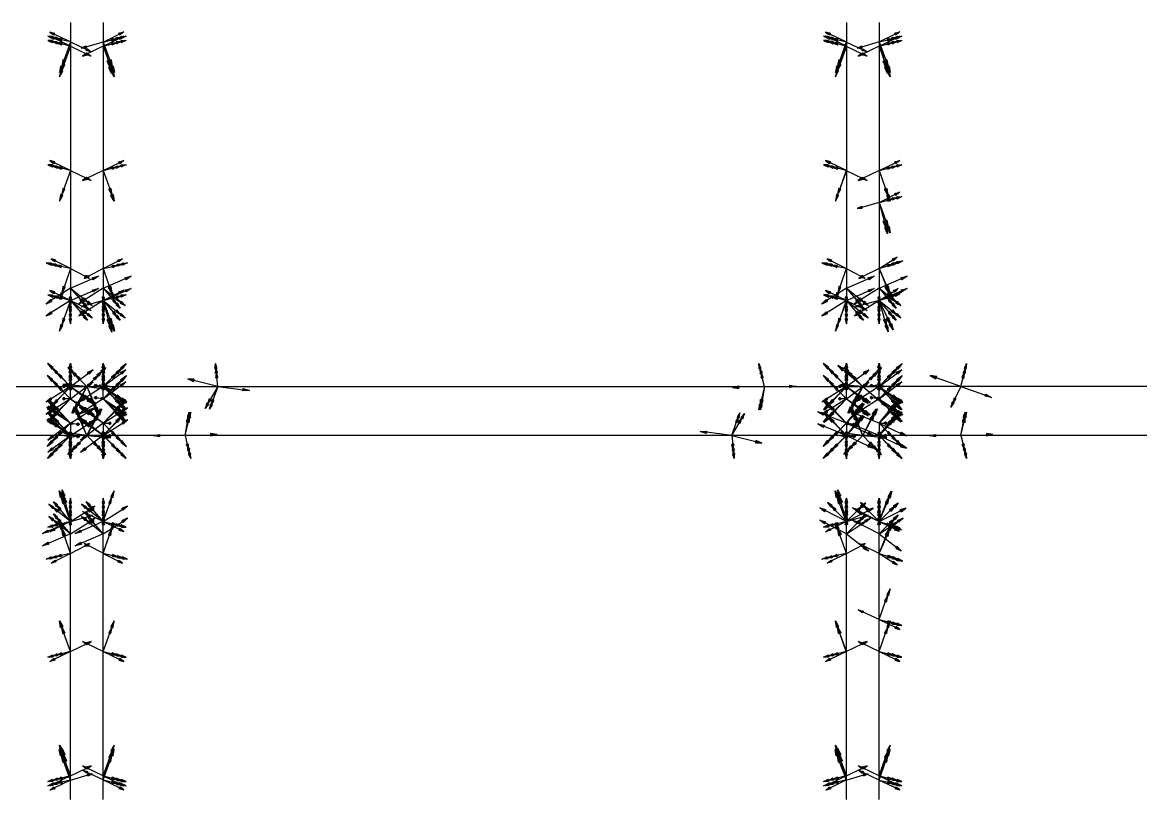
# Model space of a CAD drawing. Header units: millimetres. Extents: x -8665 to 13, y -124 to 125.
# Drawn here: x -2839.7 to -2498.1, y -118.8 to 118.8 of the extents above; entities that cross this region are included whole.
import ezdxf

# ---------------------------------------------------------------- set-up
doc = ezdxf.new("R2010")
doc.units = ezdxf.units.MM
for name, color, linetype in [('AutoDetect_17_103', 1, 'Continuous'), ('AutoDetect_17_21', 1, 'Continuous'), ('AutoDetect_17_27', 1, 'Continuous'), ('AutoDetect_181_22', 1, 'Continuous'), ('AutoDetect_182_23', 1, 'Continuous'), ('AutoDetect_183_79', 1, 'Continuous'), ('AutoDetect_184_80', 1, 'Continuous'), ('AutoDetect_185_113', 1, 'Continuous'), ('AutoDetect_186_114', 1, 'Continuous'), ('AutoDetect_18_35', 1, 'Continuous'), ('AutoDetect_18_41', 1, 'Continuous'), ('AutoDetect_18_48', 1, 'Continuous'), ('AutoDetect_191_47', 1, 'Continuous'), ('AutoDetect_192_49', 1, 'Continuous'), ('AutoDetect_193_64', 1, 'Continuous'), ('AutoDetect_194_65', 1, 'Continuous'), ('AutoDetect_195_98', 1, 'Continuous'), ('AutoDetect_196_97', 1, 'Continuous'), ('AutoDetect_201_16', 1, 'Continuous'), ('AutoDetect_202_17', 1, 'Continuous'), ('AutoDetect_203_75', 1, 'Continuous'), ('AutoDetect_204_76', 1, 'Continuous'), ('AutoDetect_205_108', 1, 'Continuous'), ('AutoDetect_206_109', 1, 'Continuous'), ('AutoDetect_211_42', 1, 'Continuous'), ('AutoDetect_212_43', 1, 'Continuous'), ('AutoDetect_213_60', 1, 'Continuous'), ('AutoDetect_214_61', 1, 'Continuous'), ('AutoDetect_215_94', 1, 'Continuous'), ('AutoDetect_216_93', 1, 'Continuous'), ('AutoDetect_253_110', 1, 'Continuous'), ('AutoDetect_254_111', 1, 'Continuous'), ('AutoDetect_256_91', 1, 'Continuous'), ('AutoDetect_257_92', 1, 'Continuous'), ('AutoDetect_259_115', 1, 'Continuous'), ('AutoDetect_260_116', 1, 'Continuous'), ('AutoDetect_262_95', 1, 'Continuous'), ('AutoDetect_263_96', 1, 'Continuous'), ('AutoDetect_289_20', 1, 'Continuous'), ('AutoDetect_289_26', 1, 'Continuous'), ('AutoDetect_289_70', 1, 'Continuous'), ('AutoDetect_290_34', 1, 'Continuous'), ('AutoDetect_290_40', 1, 'Continuous'), ('AutoDetect_290_46', 1, 'Continuous'), ('AutoDetect_307_18', 1, 'Continuous'), ('AutoDetect_308_19', 1, 'Continuous'), ('AutoDetect_311_38', 1, 'Continuous'), ('AutoDetect_312_39', 1, 'Continuous'), ('AutoDetect_315_24', 1, 'Continuous'), ('AutoDetect_316_25', 1, 'Continuous'), ('AutoDetect_319_44', 1, 'Continuous'), ('AutoDetect_320_45', 1, 'Continuous'), ('AutoDetect_351_77', 1, 'Continuous'), ('AutoDetect_352_78', 1, 'Continuous'), ('AutoDetect_354_58', 1, 'Continuous'), ('AutoDetect_355_59', 1, 'Continuous'), ('AutoDetect_357_81', 1, 'Continuous'), ('AutoDetect_358_82', 1, 'Continuous'), ('AutoDetect_360_62', 1, 'Continuous'), ('AutoDetect_361_63', 1, 'Continuous'), ('KNOTENBLECH_ID_GUID_6B7FED3A_8994_4ed4_AF79_758A89B35B66', 1, 'Continuous')]:
    doc.layers.add(name, color=color, linetype=linetype)

# ---------------------------------------------------------------- blocks, each defined once
blk = doc.blocks.new('Kontrollpunkt')
at = {"color": 0}
for q in [(0, 6), (8, 0), (0, 0, 4)]:
    blk.add_line((0, 0), q, dxfattribs=at)
for points in [[(0.25, 8, -0.25), (-0.25, 8, -0.25), (-0.25, 8, 0.25), (0, 10, 0), (-0.25, 8, -0.25), (0.25, 8, 0.25), (0, 10, 0), (0.25, 8, -0.25), (0.25, 8, 0.25), (-0.25, 8, 0.25)], [(0.25, 6, -0.25), (-0.25, 6, -0.25), (-0.25, 6, 0.25), (0, 8, 0), (-0.25, 6, -0.25), (0.25, 6, 0.25), (0, 8, 0), (0.25, 6, -0.25), (0.25, 6, 0.25), (-0.25, 6, 0.25)], [(0.25, 0.25, 4), (-0.25, 0.25, 4), (-0.25, -0.25, 4), (0, 0, 6), (-0.25, 0.25, 4), (0.25, -0.25, 4), (0, 0, 6), (0.25, 0.25, 4), (0.25, -0.25, 4), (-0.25, -0.25, 4)], [(0.25, 0.25, 6), (-0.25, 0.25, 6), (-0.25, -0.25, 6), (0, 0, 8), (-0.25, 0.25, 6), (0.25, -0.25, 6), (0, 0, 8), (0.25, 0.25, 6), (0.25, -0.25, 6), (-0.25, -0.25, 6)], [(0.25, 0.25, 8), (-0.25, 0.25, 8), (-0.25, -0.25, 8), (0, 0, 10), (-0.25, 0.25, 8), (0.25, -0.25, 8), (0, 0, 10), (0.25, 0.25, 8), (0.25, -0.25, 8), (-0.25, -0.25, 8)], [(8, 0.25, -0.25), (8, 0.25, 0.25), (8, -0.25, 0.25), (10, 0, 0), (8, 0.25, 0.25), (8, -0.25, -0.25), (10, 0, 0), (8, 0.25, -0.25), (8, -0.25, -0.25), (8, -0.25, 0.25)]]:
    blk.add_polyline3d(points, dxfattribs=at)

msp = doc.modelspace()

# ---------------------------------------------------------------- linework, layer by layer
at = {"layer": 'AutoDetect_17_103', "color": 1}
msp.add_line((-2395, 7.5, -220), (-2583, 7.5, -220), dxfattribs=at)
at = {"layer": 'AutoDetect_17_21', "color": 1}
msp.add_line((-2820, 7.5, -220), (-2583, 7.5, -220), dxfattribs=at)
at = {"layer": 'AutoDetect_17_27', "color": 1}
msp.add_line((-3070, 7.5, -220), (-2820, 7.5, -220), dxfattribs=at)
at = {"layer": 'AutoDetect_181_22', "color": 1}
msp.add_line((-2815, 3.75, -262.5), (-2815, 3.75, -407.5), dxfattribs=at)
at = {"layer": 'AutoDetect_182_23', "color": 1}
msp.add_line((-2825, 3.75, -262.5), (-2825, 3.75, -407.5), dxfattribs=at)
at = {"layer": 'AutoDetect_183_79', "color": 1}
msp.add_line((-2815, 118.75, -232.5), (-2815, 33.75, -232.5), dxfattribs=at)
at = {"layer": 'AutoDetect_184_80', "color": 1}
msp.add_line((-2825, 118.75, -232.5), (-2825, 33.75, -232.5), dxfattribs=at)
at = {"layer": 'AutoDetect_185_113', "color": 1}
msp.add_line((-2815, 118.75, -437.5), (-2815, 33.75, -437.5), dxfattribs=at)
at = {"layer": 'AutoDetect_186_114', "color": 1}
msp.add_line((-2825, 118.75, -437.5), (-2825, 33.75, -437.5), dxfattribs=at)
at = {"layer": 'AutoDetect_18_35', "color": 1}
msp.add_line((-2410, -7.5, -220), (-2583, -7.5, -220), dxfattribs=at)
at = {"layer": 'AutoDetect_18_41', "color": 1}
msp.add_line((-2583, -7.5, -220), (-2820, -7.5, -220), dxfattribs=at)
at = {"layer": 'AutoDetect_18_48', "color": 1}
msp.add_line((-2820, -7.5, -220), (-3070, -7.5, -220), dxfattribs=at)
at = {"layer": 'AutoDetect_191_47', "color": 1}
msp.add_line((-2815, -3.75, -262.5), (-2815, -3.75, -407.5), dxfattribs=at)
at = {"layer": 'AutoDetect_192_49', "color": 1}
msp.add_line((-2825, -3.75, -262.5), (-2825, -3.75, -407.5), dxfattribs=at)
at = {"layer": 'AutoDetect_193_64', "color": 1}
msp.add_line((-2815, -118.75, -232.5), (-2815, -33.75, -232.5), dxfattribs=at)
at = {"layer": 'AutoDetect_194_65', "color": 1}
msp.add_line((-2825, -118.75, -232.5), (-2825, -33.75, -232.5), dxfattribs=at)
at = {"layer": 'AutoDetect_195_98', "color": 1}
msp.add_line((-2825, -118.75, -437.5), (-2825, -33.75, -437.5), dxfattribs=at)
at = {"layer": 'AutoDetect_196_97', "color": 1}
msp.add_line((-2815, -118.75, -437.5), (-2815, -33.75, -437.5), dxfattribs=at)
at = {"layer": 'AutoDetect_201_16', "color": 1}
msp.add_line((-2578, 3.75, -262.5), (-2578, 3.75, -407.5), dxfattribs=at)
at = {"layer": 'AutoDetect_202_17', "color": 1}
msp.add_line((-2588, 3.75, -262.5), (-2588, 3.75, -407.5), dxfattribs=at)
at = {"layer": 'AutoDetect_203_75', "color": 1}
msp.add_line((-2578, 118.75, -232.5), (-2578, 33.75, -232.5), dxfattribs=at)
at = {"layer": 'AutoDetect_204_76', "color": 1}
msp.add_line((-2588, 118.75, -232.5), (-2588, 33.75, -232.5), dxfattribs=at)
at = {"layer": 'AutoDetect_205_108', "color": 1}
msp.add_line((-2578, 118.75, -437.5), (-2578, 33.75, -437.5), dxfattribs=at)
at = {"layer": 'AutoDetect_206_109', "color": 1}
msp.add_line((-2588, 118.75, -437.5), (-2588, 33.75, -437.5), dxfattribs=at)
at = {"layer": 'AutoDetect_211_42', "color": 1}
msp.add_line((-2578, -3.75, -262.5), (-2578, -3.75, -407.5), dxfattribs=at)
at = {"layer": 'AutoDetect_212_43', "color": 1}
msp.add_line((-2588, -3.75, -262.5), (-2588, -3.75, -407.5), dxfattribs=at)
at = {"layer": 'AutoDetect_213_60', "color": 1}
msp.add_line((-2578, -118.75, -232.5), (-2578, -33.75, -232.5), dxfattribs=at)
at = {"layer": 'AutoDetect_214_61', "color": 1}
msp.add_line((-2588, -118.75, -232.5), (-2588, -33.75, -232.5), dxfattribs=at)
at = {"layer": 'AutoDetect_215_94', "color": 1}
msp.add_line((-2588, -118.75, -437.5), (-2588, -33.75, -437.5), dxfattribs=at)
at = {"layer": 'AutoDetect_216_93', "color": 1}
msp.add_line((-2578, -118.75, -437.5), (-2578, -33.75, -437.5), dxfattribs=at)
at = {"layer": 'AutoDetect_253_110', "color": 1}
msp.add_line((-2578, 117.5, -220), (-2578, 37.5, -220), dxfattribs=at)
at = {"layer": 'AutoDetect_254_111', "color": 1}
msp.add_line((-2588, 117.5, -220), (-2588, 37.5, -220), dxfattribs=at)
at = {"layer": 'AutoDetect_256_91', "color": 1}
msp.add_line((-2578, -117.5, -220), (-2578, -37.5, -220), dxfattribs=at)
at = {"layer": 'AutoDetect_257_92', "color": 1}
msp.add_line((-2588, -117.5, -220), (-2588, -37.5, -220), dxfattribs=at)
at = {"layer": 'AutoDetect_259_115', "color": 1}
msp.add_line((-2815, 117.5, -220), (-2815, 37.5, -220), dxfattribs=at)
at = {"layer": 'AutoDetect_260_116', "color": 1}
msp.add_line((-2825, 117.5, -220), (-2825, 37.5, -220), dxfattribs=at)
at = {"layer": 'AutoDetect_262_95', "color": 1}
msp.add_line((-2815, -117.5, -220), (-2815, -37.5, -220), dxfattribs=at)
at = {"layer": 'AutoDetect_263_96', "color": 1}
msp.add_line((-2825, -117.5, -220), (-2825, -37.5, -220), dxfattribs=at)
at = {"layer": 'AutoDetect_289_20', "color": 1}
msp.add_line((-2820, 7.5, -35), (-2583, 7.5, -35), dxfattribs=at)
at = {"layer": 'AutoDetect_289_26', "color": 1}
msp.add_line((-3070, 7.5, -35), (-2820, 7.5, -35), dxfattribs=at)
at = {"layer": 'AutoDetect_289_70', "color": 1}
msp.add_line((-2395, 7.5, -35), (-2583, 7.5, -35), dxfattribs=at)
at = {"layer": 'AutoDetect_290_34', "color": 1}
msp.add_line((-2410, -7.5, -35), (-2583, -7.5, -35), dxfattribs=at)
at = {"layer": 'AutoDetect_290_40', "color": 1}
msp.add_line((-2583, -7.5, -35), (-2820, -7.5, -35), dxfattribs=at)
at = {"layer": 'AutoDetect_290_46', "color": 1}
msp.add_line((-2820, -7.5, -35), (-3070, -7.5, -35), dxfattribs=at)
at = {"layer": 'AutoDetect_307_18', "color": 1}
msp.add_line((-2578, 7.5, -65), (-2578, 7.5, -190), dxfattribs=at)
at = {"layer": 'AutoDetect_308_19', "color": 1}
msp.add_line((-2588, 7.5, -65), (-2588, 7.5, -190), dxfattribs=at)
at = {"layer": 'AutoDetect_311_38', "color": 1}
msp.add_line((-2578, -7.49, -65), (-2578, -7.5, -190), dxfattribs=at)
at = {"layer": 'AutoDetect_312_39', "color": 1}
msp.add_line((-2588, -7.49, -65), (-2588, -7.5, -190), dxfattribs=at)
at = {"layer": 'AutoDetect_315_24', "color": 1}
msp.add_line((-2815, 7.5, -65), (-2815, 7.5, -190), dxfattribs=at)
at = {"layer": 'AutoDetect_316_25', "color": 1}
msp.add_line((-2825, 7.5, -65), (-2825, 7.5, -190), dxfattribs=at)
at = {"layer": 'AutoDetect_319_44', "color": 1}
msp.add_line((-2815, -7.49, -65), (-2815, -7.5, -190), dxfattribs=at)
at = {"layer": 'AutoDetect_320_45', "color": 1}
msp.add_line((-2825, -7.49, -65), (-2825, -7.5, -190), dxfattribs=at)
at = {"layer": 'AutoDetect_351_77', "color": 1}
msp.add_line((-2578, 117.5, -35), (-2578, 37.5, -35), dxfattribs=at)
at = {"layer": 'AutoDetect_352_78', "color": 1}
msp.add_line((-2588, 117.5, -35), (-2588, 37.5, -35), dxfattribs=at)
at = {"layer": 'AutoDetect_354_58', "color": 1}
msp.add_line((-2578, -117.49, -35), (-2578, -37.49, -35), dxfattribs=at)
at = {"layer": 'AutoDetect_355_59', "color": 1}
msp.add_line((-2588, -117.49, -35), (-2588, -37.49, -35), dxfattribs=at)
at = {"layer": 'AutoDetect_357_81', "color": 1}
msp.add_line((-2815, 117.5, -35), (-2815, 37.5, -35), dxfattribs=at)
at = {"layer": 'AutoDetect_358_82', "color": 1}
msp.add_line((-2825, 117.5, -35), (-2825, 37.5, -35), dxfattribs=at)
at = {"layer": 'AutoDetect_360_62', "color": 1}
msp.add_line((-2815, -117.49, -35), (-2815, -37.49, -35), dxfattribs=at)
at = {"layer": 'AutoDetect_361_63', "color": 1}
msp.add_line((-2825, -117.49, -35), (-2825, -37.49, -35), dxfattribs=at)

# ---------------------------------------------------------------- block references
at = {"layer": 'AutoDetect_17_103', "color": 2, "extrusion": (0.575779, 0.578134, 0.578134), "rotation": 8.570557505796733}
msp.add_blockref('Kontrollpunkt', (1835.47, 871.2, -1610.09), dxfattribs=at)
at = {"layer": 'AutoDetect_17_103', "color": 2, "extrusion": (0.173648, 0.696364, 0.696364), "rotation": 351.8613368438349}
msp.add_blockref('Kontrollpunkt', (2478.96, 267.19, -591.3), dxfattribs=at)
at = {"layer": 'AutoDetect_17_21', "color": 1, "extrusion": (-0.071536, 0.705295, 0.705295), "rotation": 332.8696830879882}
msp.add_blockref('Kontrollpunkt', (2765.05, -359.08, 49), dxfattribs=at)
at = {"layer": 'AutoDetect_17_21', "color": 1, "extrusion": (-0.173648, 0.696364, 0.696364), "rotation": 342.8383509003531}
msp.add_blockref('Kontrollpunkt', (2533.55, -603.22, 305.77), dxfattribs=at)
at = {"layer": 'AutoDetect_17_21', "color": 1, "extrusion": (0.575779, 0.578134, 0.578134), "rotation": 55.70112638150834}
msp.add_blockref('Kontrollpunkt', (2003.4, 967.89, -1746.55), dxfattribs=at)
at = {"layer": 'AutoDetect_17_21', "color": 1, "extrusion": (-0.575779, 0.578134, 0.578134), "rotation": 296.2739988100579}
msp.add_blockref('Kontrollpunkt', (1824.89, -1236.36, 1364.38), dxfattribs=at)
at = {"layer": 'AutoDetect_17_27', "color": 1, "extrusion": (-0.575779, 0.578134, 0.578134), "rotation": 296.2739988100579}
msp.add_blockref('Kontrollpunkt', (1992.82, -1333.05, 1500.84), dxfattribs=at)
at = {"layer": 'AutoDetect_181_22', "color": 1, "extrusion": (0.696364, 0.696364, 0.173648), "rotation": 77.24859307823723}
for p in [(1993.16, 47.28, -2010.18), (1993.16, -56.12, -2028.42)]:
    msp.add_blockref('Kontrollpunkt', p, dxfattribs=at)
at = {"layer": 'AutoDetect_181_22', "color": 1, "extrusion": (0.706703, 0.706703, 0.033787), "rotation": 87.47874950709756}
msp.add_blockref('Kontrollpunkt', (1993.16, -195.19, -1995.59), dxfattribs=at)
at = {"layer": 'AutoDetect_182_23', "color": 1, "extrusion": (-0.696364, 0.696364, 0.173648), "rotation": 279.8510761165839}
for p in [(1994.93, -645.24, 1917.31), (1994.93, -748.65, 1899.08)]:
    msp.add_blockref('Kontrollpunkt', p, dxfattribs=at)
at = {"layer": 'AutoDetect_182_23', "color": 1, "extrusion": (-0.706797, 0.706797, 0.029588), "rotation": 271.6947812441459}
msp.add_blockref('Kontrollpunkt', (1994.93, -321.57, 1991.59), dxfattribs=at)
at = {"layer": 'AutoDetect_183_79', "color": 1, "extrusion": (0.696364, 0.173648, -0.696364), "rotation": 81.2348063681018}
for p in [(790.5, -2049.89, -1778.78), (713.85, -2063.2, -1792.5)]:
    msp.add_blockref('Kontrollpunkt', p, dxfattribs=at)
at = {"layer": 'AutoDetect_184_80', "color": 1, "extrusion": (-0.696364, 0.173648, -0.696364), "rotation": 278.1385729810916}
for p in [(574.12, 1760.91, 2148.71), (650.78, 1747.6, 2134.99)]:
    msp.add_blockref('Kontrollpunkt', p, dxfattribs=at)
at = {"layer": 'AutoDetect_185_113', "color": 1, "extrusion": (0.696364, 0.173648, 0.696364), "rotation": 91.41777319695942}
for p in [(790.5, 1569.04, -2245.35), (713.85, 1582.35, -2259.06)]:
    msp.add_blockref('Kontrollpunkt', p, dxfattribs=at)
at = {"layer": 'AutoDetect_186_114', "color": 1, "extrusion": (-0.696364, 0.173648, 0.696364), "rotation": 261.8614270189084}
for p in [(574.12, -2241.76, 1682.15), (650.78, -2228.45, 1668.43)]:
    msp.add_blockref('Kontrollpunkt', p, dxfattribs=at)
at = {"layer": 'AutoDetect_18_35', "color": 1, "extrusion": (0.575779, -0.578134, 0.578134), "rotation": 296.2739988100579}
msp.add_blockref('Kontrollpunkt', (-1835.47, 871.2, -1610.09), dxfattribs=at)
at = {"layer": 'AutoDetect_18_35', "color": 1, "extrusion": (0.173648, -0.696364, 0.696364), "rotation": 342.8383509003531}
msp.add_blockref('Kontrollpunkt', (-2478.96, 267.19, -591.3), dxfattribs=at)
at = {"layer": 'AutoDetect_18_41', "color": 1, "extrusion": (0.575779, -0.578134, 0.578134), "rotation": 296.2739988100579}
msp.add_blockref('Kontrollpunkt', (-2003.4, 967.89, -1746.55), dxfattribs=at)
at = {"layer": 'AutoDetect_18_41', "color": 1, "extrusion": (-0.575779, -0.578134, 0.578134), "rotation": 55.70112638150838}
msp.add_blockref('Kontrollpunkt', (-1824.89, -1236.36, 1364.38), dxfattribs=at)
at = {"layer": 'AutoDetect_18_41', "color": 1, "extrusion": (0.173648, -0.696364, 0.696364), "rotation": 342.8383509003531}
msp.add_blockref('Kontrollpunkt', (-2708.92, 307.12, -632.46), dxfattribs=at)
at = {"layer": 'AutoDetect_18_41', "color": 1, "extrusion": (0.071534, -0.705295, 0.705295), "rotation": 332.8699397141124}
msp.add_blockref('Kontrollpunkt', (-2610.37, 25.45, -337.51), dxfattribs=at)
at = {"layer": 'AutoDetect_18_48', "color": 1, "extrusion": (-0.575779, -0.578134, 0.578134), "rotation": 55.70112638150838}
msp.add_blockref('Kontrollpunkt', (-1992.82, -1333.05, 1500.84), dxfattribs=at)
at = {"layer": 'AutoDetect_191_47', "color": 1, "extrusion": (0.696364, -0.696364, 0.173648), "rotation": 279.8510761165839}
for p in [(-1993.16, 47.28, -2010.18), (-1993.16, -56.12, -2028.42)]:
    msp.add_blockref('Kontrollpunkt', p, dxfattribs=at)
at = {"layer": 'AutoDetect_191_47', "color": 1, "extrusion": (0.706797, -0.706797, 0.029588), "rotation": 271.6947861666678}
msp.add_blockref('Kontrollpunkt', (-1993.16, -203.57, -1994.75), dxfattribs=at)
at = {"layer": 'AutoDetect_192_49', "color": 1, "extrusion": (-0.696364, -0.696364, 0.173648), "rotation": 77.24859307823723}
for p in [(-1994.93, -645.24, 1917.31), (-1994.93, -748.65, 1899.08)]:
    msp.add_blockref('Kontrollpunkt', p, dxfattribs=at)
at = {"layer": 'AutoDetect_192_49', "color": 1, "extrusion": (-0.706703, -0.706703, 0.033789), "rotation": 87.47863775949807}
msp.add_blockref('Kontrollpunkt', (-1994.93, -329.94, 1990.22), dxfattribs=at)
at = {"layer": 'AutoDetect_193_64', "color": 1, "extrusion": (0.696364, -0.173648, -0.696364), "rotation": 278.1385729810916}
for p in [(-713.85, -2063.2, -1792.5), (-790.5, -2049.89, -1778.78)]:
    msp.add_blockref('Kontrollpunkt', p, dxfattribs=at)
at = {"layer": 'AutoDetect_194_65', "color": 1, "extrusion": (-0.696364, -0.173648, -0.696364)}
for p, rotation in [((-650.78, 1747.6, 2134.99), 81.23480636810179), ((-574.12, 1760.91, 2148.71), 81.2348063681018)]:
    msp.add_blockref('Kontrollpunkt', p, dxfattribs=dict(at, rotation=rotation))
at = {"layer": 'AutoDetect_195_98', "color": 1, "extrusion": (-0.696364, -0.173648, 0.696364)}
for p, rotation in [((-650.78, -2228.45, 1668.43), 91.4177731969594), ((-574.12, -2241.76, 1682.15), 91.41777319695939)]:
    msp.add_blockref('Kontrollpunkt', p, dxfattribs=dict(at, rotation=rotation))
at = {"layer": 'AutoDetect_196_97', "color": 1, "extrusion": (0.696364, -0.173648, 0.696364), "rotation": 261.8614270189084}
for p in [(-713.85, 1582.35, -2259.06), (-790.5, 1569.04, -2245.35)]:
    msp.add_blockref('Kontrollpunkt', p, dxfattribs=at)
at = {"layer": 'AutoDetect_201_16', "color": 1, "extrusion": (0.696364, 0.696364, 0.173648), "rotation": 77.24859307823723}
for p in [(1825.57, 18.18, -1845.14), (1825.57, -85.22, -1863.38)]:
    msp.add_blockref('Kontrollpunkt', p, dxfattribs=at)
at = {"layer": 'AutoDetect_201_16', "color": 1, "extrusion": (0.706703, 0.706703, 0.033787), "rotation": 87.47877828105554}
msp.add_blockref('Kontrollpunkt', (1825.57, -200.85, -1828.1), dxfattribs=at)
at = {"layer": 'AutoDetect_202_17', "color": 1, "extrusion": (-0.696364, 0.696364, 0.173648), "rotation": 279.8510761165839}
for p in [(1827.34, -616.14, 1752.27), (1827.34, -719.54, 1734.04)]:
    msp.add_blockref('Kontrollpunkt', p, dxfattribs=at)
at = {"layer": 'AutoDetect_202_17', "color": 1, "extrusion": (-0.706797, 0.706797, 0.029588), "rotation": 271.6947465652695}
msp.add_blockref('Kontrollpunkt', (1827.34, -316.61, 1824.07), dxfattribs=at)
at = {"layer": 'AutoDetect_203_75', "color": 1, "extrusion": (0.696364, 0.173648, -0.696364), "rotation": 81.2348063681018}
for p in [(733.16, -1889.75, -1613.74), (685.62, -1898.01, -1622.25)]:
    msp.add_blockref('Kontrollpunkt', p, dxfattribs=at)
at = {"layer": 'AutoDetect_203_75', "color": 1, "extrusion": (0.683731, 0.254998, -0.683731), "rotation": 82.26760627158832}
msp.add_blockref('Kontrollpunkt', (932.48, -1813.14, -1595.08), dxfattribs=at)
at = {"layer": 'AutoDetect_204_76', "color": 1, "extrusion": (-0.696364, 0.173648, -0.696364), "rotation": 278.1385729810916}
for p in [(516.78, 1600.78, 1983.67), (593.43, 1587.47, 1969.96)]:
    msp.add_blockref('Kontrollpunkt', p, dxfattribs=at)
at = {"layer": 'AutoDetect_205_108', "color": 1, "extrusion": (0.696364, 0.173648, 0.696364), "rotation": 91.41777319695942}
for p in [(733.16, 1408.9, -2080.31), (685.62, 1417.16, -2088.82)]:
    msp.add_blockref('Kontrollpunkt', p, dxfattribs=at)
at = {"layer": 'AutoDetect_205_108', "color": 1, "extrusion": (0.633046, 0.206204, 0.746145), "rotation": 87.60830750064868}
msp.add_blockref('Kontrollpunkt', (830.54, 1529.9, -1951.47), dxfattribs=at)
at = {"layer": 'AutoDetect_206_109', "color": 1, "extrusion": (-0.696364, 0.173648, 0.696364), "rotation": 261.8614270189084}
for p in [(516.78, -2081.63, 1517.11), (593.43, -2068.32, 1503.39)]:
    msp.add_blockref('Kontrollpunkt', p, dxfattribs=at)
at = {"layer": 'AutoDetect_211_42', "color": 1, "extrusion": (0.696364, -0.696364, 0.173648), "rotation": 279.8510761165839}
for p in [(-1825.57, 18.18, -1845.14), (-1825.57, -85.22, -1863.38)]:
    msp.add_blockref('Kontrollpunkt', p, dxfattribs=at)
at = {"layer": 'AutoDetect_211_42', "color": 1, "extrusion": (0.706797, -0.706797, 0.029588), "rotation": 271.6947626302975}
msp.add_blockref('Kontrollpunkt', (-1825.57, -208.53, -1827.24), dxfattribs=at)
at = {"layer": 'AutoDetect_212_43', "color": 1, "extrusion": (-0.696364, -0.696364, 0.173648), "rotation": 77.24859307823723}
for p in [(-1827.34, -616.14, 1752.27), (-1827.34, -719.54, 1734.04)]:
    msp.add_blockref('Kontrollpunkt', p, dxfattribs=at)
at = {"layer": 'AutoDetect_212_43', "color": 1, "extrusion": (-0.706703, -0.706703, 0.033788), "rotation": 87.47868185146673}
msp.add_blockref('Kontrollpunkt', (-1827.34, -324.27, 1822.73), dxfattribs=at)
at = {"layer": 'AutoDetect_213_60', "color": 1, "extrusion": (0.641478, -0.218525, -0.735359), "rotation": 273.9260745367384}
msp.add_blockref('Kontrollpunkt', (-863.25, -1944.05, -1475.38), dxfattribs=at)
at = {"layer": 'AutoDetect_213_60', "color": 1, "extrusion": (0.696364, -0.173648, -0.696364), "rotation": 278.1385729810916}
for p in [(-685.62, -1898.01, -1622.25), (-733.16, -1889.75, -1613.74)]:
    msp.add_blockref('Kontrollpunkt', p, dxfattribs=at)
at = {"layer": 'AutoDetect_214_61', "color": 1, "extrusion": (-0.696364, -0.173648, -0.696364)}
for p, rotation in [((-593.43, 1587.47, 1969.96), 81.23480636810179), ((-516.78, 1600.78, 1983.67), 81.2348063681018)]:
    msp.add_blockref('Kontrollpunkt', p, dxfattribs=dict(at, rotation=rotation))
at = {"layer": 'AutoDetect_215_94', "color": 1, "extrusion": (-0.696364, -0.173648, 0.696364)}
for p, rotation in [((-593.43, -2068.32, 1503.39), 91.4177731969594), ((-516.78, -2081.63, 1517.11), 91.41777319695939)]:
    msp.add_blockref('Kontrollpunkt', p, dxfattribs=dict(at, rotation=rotation))
at = {"layer": 'AutoDetect_216_93', "color": 1, "extrusion": (0.683496, -0.256254, 0.683496), "rotation": 266.3833586692967}
msp.add_blockref('Kontrollpunkt', (-936.62, 1322.45, -2052.43), dxfattribs=at)
at = {"layer": 'AutoDetect_216_93', "color": 1, "extrusion": (0.696364, -0.173648, 0.696364), "rotation": 261.8614270189084}
for p in [(-685.62, 1417.16, -2088.82), (-733.16, 1408.9, -2080.31)]:
    msp.add_blockref('Kontrollpunkt', p, dxfattribs=at)
at = {"layer": 'AutoDetect_253_110', "color": 1, "extrusion": (0.696364, 0.173648, 0.696364), "rotation": 98.13857298109163}
for p in [(731.95, 1565.21, -1929.07), (695.08, 1571.61, -1935.66)]:
    msp.add_blockref('Kontrollpunkt', p, dxfattribs=at)
at = {"layer": 'AutoDetect_253_110', "color": 1, "extrusion": (0.688336, 0.228882, 0.688336), "rotation": 95.09773214089418}
msp.add_blockref('Kontrollpunkt', (854.71, 1514.85, -1916.01), dxfattribs=at)
at = {"layer": 'AutoDetect_254_111', "color": 1, "extrusion": (-0.696364, 0.173648, 0.696364), "rotation": 261.8614270189084}
for p in [(517.99, -1925.32, 1668.35), (554.86, -1918.92, 1661.75)]:
    msp.add_blockref('Kontrollpunkt', p, dxfattribs=at)
at = {"layer": 'AutoDetect_254_111', "color": 1, "extrusion": (-0.738845, 0.173648, 0.651118), "rotation": 260.7108347134907}
msp.add_blockref('Kontrollpunkt', (549.77, -1813.85, 1776.44), dxfattribs=at)
at = {"layer": 'AutoDetect_256_91', "color": 1, "extrusion": (0.729278, -0.234807, 0.642665), "rotation": 260.4409961969192}
msp.add_blockref('Kontrollpunkt', (-831.5, 1399.94, -2011.25), dxfattribs=at)
at = {"layer": 'AutoDetect_256_91', "color": 1, "extrusion": (0.696363, -0.173648, 0.696365), "rotation": 261.8614437391522}
for p in [(-695.07, 1571.62, -1935.66), (-731.94, 1565.21, -1929.06)]:
    msp.add_blockref('Kontrollpunkt', p, dxfattribs=at)
at = {"layer": 'AutoDetect_257_92', "color": 1, "extrusion": (-0.746101, -0.173649, 0.642791), "rotation": 99.4810717299782}
msp.add_blockref('Kontrollpunkt', (-544.29, -1795.1, 1797.05), dxfattribs=at)
at = {"layer": 'AutoDetect_257_92', "color": 1, "extrusion": (-0.696363, -0.173648, 0.696365), "rotation": 98.1385562608478}
for p in [(-554.87, -1918.92, 1661.75), (-518, -1925.32, 1668.35)]:
    msp.add_blockref('Kontrollpunkt', p, dxfattribs=at)
at = {"layer": 'AutoDetect_259_115', "color": 1, "extrusion": (0.696364, 0.173648, 0.696364), "rotation": 98.13857298109163}
for p in [(789.29, 1725.34, -2094.1), (752.42, 1731.75, -2100.7)]:
    msp.add_blockref('Kontrollpunkt', p, dxfattribs=at)
at = {"layer": 'AutoDetect_259_115', "color": 1, "extrusion": (0.746093, 0.173648, 0.6428), "rotation": 99.48088224898672}
msp.add_blockref('Kontrollpunkt', (680.48, 1587.51, -2234.11), dxfattribs=at)
at = {"layer": 'AutoDetect_260_116', "color": 1, "extrusion": (-0.696364, 0.173648, 0.696364), "rotation": 261.8614270189084}
for p in [(575.34, -2085.46, 1833.39), (612.21, -2079.05, 1826.79)]:
    msp.add_blockref('Kontrollpunkt', p, dxfattribs=at)
at = {"layer": 'AutoDetect_260_116', "color": 1, "extrusion": (-0.738848, 0.173648, 0.651114), "rotation": 260.710732979212}
msp.add_blockref('Kontrollpunkt', (603.99, -1964.06, 1951.56), dxfattribs=at)
at = {"layer": 'AutoDetect_262_95', "color": 1, "extrusion": (0.738853, -0.173649, 0.651109), "rotation": 260.7106361732646}
msp.add_blockref('Kontrollpunkt', (-686.39, 1610.8, -2215.56), dxfattribs=at)
at = {"layer": 'AutoDetect_262_95', "color": 1, "extrusion": (0.696363, -0.173648, 0.696365), "rotation": 261.8614437391522}
for p in [(-752.42, 1731.75, -2100.7), (-789.29, 1725.35, -2094.1)]:
    msp.add_blockref('Kontrollpunkt', p, dxfattribs=at)
at = {"layer": 'AutoDetect_263_96', "color": 1, "extrusion": (-0.746097, -0.173649, 0.642795), "rotation": 99.48097225828401}
msp.add_blockref('Kontrollpunkt', (-598.02, -1943.49, 1973.86), dxfattribs=at)
at = {"layer": 'AutoDetect_263_96', "color": 1, "extrusion": (-0.696363, -0.173648, 0.696365), "rotation": 98.1385562608478}
for p in [(-612.21, -2079.05, 1826.79), (-575.34, -2085.46, 1833.39)]:
    msp.add_blockref('Kontrollpunkt', p, dxfattribs=at)
at = {"layer": 'AutoDetect_289_20', "color": 1, "extrusion": (-0.071403, 0.705302, -0.705302), "rotation": 198.5033170099013}
msp.add_blockref('Kontrollpunkt', (2765.11, 177.94, 228.48), dxfattribs=at)
at = {"layer": 'AutoDetect_289_20', "color": 1, "extrusion": (-0.173648, 0.696364, -0.696364), "rotation": 199.7021522331678}
msp.add_blockref('Kontrollpunkt', (2533.55, 420.21, 483.34), dxfattribs=at)
at = {"layer": 'AutoDetect_289_20', "color": 1, "extrusion": (0.575779, 0.578134, -0.578134), "rotation": 127.112354066204}
msp.add_blockref('Kontrollpunkt', (2003.4, -1175.95, -1599.12), dxfattribs=at)
at = {"layer": 'AutoDetect_289_20', "color": 1, "extrusion": (-0.575779, 0.578134, -0.578134), "rotation": 239.8648347175701}
msp.add_blockref('Kontrollpunkt', (1824.89, 1028.29, 1511.81), dxfattribs=at)
at = {"layer": 'AutoDetect_289_26', "color": 1, "extrusion": (-0.575779, 0.578134, -0.578134), "rotation": 239.8648347175701}
msp.add_blockref('Kontrollpunkt', (1992.82, 1124.98, 1648.27), dxfattribs=at)
at = {"layer": 'AutoDetect_289_70', "color": 2, "extrusion": (0.173648, 0.696364, -0.696364), "rotation": 188.1386631561651}
msp.add_blockref('Kontrollpunkt', (2478.96, -450.2, -413.73), dxfattribs=at)
at = {"layer": 'AutoDetect_289_70', "color": 2, "extrusion": (0.575779, 0.578134, -0.578134), "rotation": 171.4294424942032}
msp.add_blockref('Kontrollpunkt', (1835.47, -1079.27, -1462.67), dxfattribs=at)
at = {"layer": 'AutoDetect_290_34', "color": 1, "extrusion": (0.575779, -0.578134, -0.578134), "rotation": 239.8648347175701}
msp.add_blockref('Kontrollpunkt', (-1835.47, -1079.27, -1462.67), dxfattribs=at)
at = {"layer": 'AutoDetect_290_34', "color": 1, "extrusion": (0.173648, -0.696364, -0.696364), "rotation": 199.7021522331678}
msp.add_blockref('Kontrollpunkt', (-2478.96, -450.2, -413.73), dxfattribs=at)
at = {"layer": 'AutoDetect_290_40', "color": 1, "extrusion": (0.575779, -0.578134, -0.578134), "rotation": 239.8648347175701}
msp.add_blockref('Kontrollpunkt', (-2003.4, -1175.95, -1599.12), dxfattribs=at)
at = {"layer": 'AutoDetect_290_40', "color": 1, "extrusion": (0.071401, -0.705302, -0.705302), "rotation": 198.5031265747812}
msp.add_blockref('Kontrollpunkt', (-2610.42, -205.88, -157.31), dxfattribs=at)
at = {"layer": 'AutoDetect_290_40', "color": 1, "extrusion": (-0.575779, -0.578134, -0.578134), "rotation": 127.112354066204}
msp.add_blockref('Kontrollpunkt', (-1824.89, 1028.29, 1511.81), dxfattribs=at)
at = {"layer": 'AutoDetect_290_40', "color": 1, "extrusion": (0.173648, -0.696364, -0.696364), "rotation": 199.7021522331678}
msp.add_blockref('Kontrollpunkt', (-2708.92, -490.13, -454.88), dxfattribs=at)
at = {"layer": 'AutoDetect_290_46', "color": 1, "extrusion": (-0.575779, -0.578134, -0.578134), "rotation": 127.112354066204}
msp.add_blockref('Kontrollpunkt', (-1992.82, 1124.98, 1648.27), dxfattribs=at)
at = {"layer": 'AutoDetect_307_18', "color": 1, "extrusion": (0.696364, 0.696364, 0.173648)}
for p, rotation in [((1828.22, 206.31, -1809.28), 77.24859307823723), ((1828.22, 134.42, -1821.96), 77.24859307823726)]:
    msp.add_blockref('Kontrollpunkt', p, dxfattribs=dict(at, rotation=rotation))
at = {"layer": 'AutoDetect_307_18', "color": 1, "extrusion": (0.705293, 0.705293, 0.071587), "rotation": 84.67004561685569}
msp.add_blockref('Kontrollpunkt', (1828.22, 59.3, -1818.04), dxfattribs=at)
at = {"layer": 'AutoDetect_308_19', "color": 1, "extrusion": (-0.696364, 0.696364, 0.173648), "rotation": 279.8510761165839}
for p in [(1824.69, -428.01, 1788.14), (1824.69, -499.9, 1775.46)]:
    msp.add_blockref('Kontrollpunkt', p, dxfattribs=at)
at = {"layer": 'AutoDetect_308_19', "color": 1, "extrusion": (-0.705464, 0.705464, 0.06812), "rotation": 273.8969619900066}
msp.add_blockref('Kontrollpunkt', (1824.69, -195.86, 1826.2), dxfattribs=at)
at = {"layer": 'AutoDetect_311_38', "color": 1, "extrusion": (0.696365, -0.696363, 0.173648), "rotation": 279.8510448073127}
for p in [(-1828.22, 206.31, -1809.29), (-1828.22, 134.42, -1821.96)]:
    msp.add_blockref('Kontrollpunkt', p, dxfattribs=at)
at = {"layer": 'AutoDetect_311_38', "color": 1, "extrusion": (0.705464, -0.705463, 0.068141), "rotation": 273.8981446993803}
msp.add_blockref('Kontrollpunkt', (-1828.22, 53.02, -1818.24), dxfattribs=at)
at = {"layer": 'AutoDetect_312_39', "color": 1, "extrusion": (-0.705294, -0.705293, 0.071562), "rotation": 84.67195780395645}
msp.add_blockref('Kontrollpunkt', (-1824.69, -202.15, 1825.51), dxfattribs=at)
at = {"layer": 'AutoDetect_312_39', "color": 1, "extrusion": (-0.696365, -0.696363, 0.173648), "rotation": 77.24863447435985}
for p in [(-1824.69, -428.01, 1788.14), (-1824.69, -499.9, 1775.46)]:
    msp.add_blockref('Kontrollpunkt', p, dxfattribs=at)
at = {"layer": 'AutoDetect_315_24', "color": 1, "extrusion": (0.696364, 0.696364, 0.173648)}
for p, rotation in [((1995.81, 235.41, -1974.32), 77.24859307823723), ((1995.81, 163.52, -1986.99), 77.24859307823726)]:
    msp.add_blockref('Kontrollpunkt', p, dxfattribs=dict(at, rotation=rotation))
at = {"layer": 'AutoDetect_315_24', "color": 1, "extrusion": (0.705287, 0.705287, 0.0717), "rotation": 84.66168732933073}
msp.add_blockref('Kontrollpunkt', (1995.81, 71.52, -1985.18), dxfattribs=at)
at = {"layer": 'AutoDetect_316_25', "color": 1, "extrusion": (-0.696364, 0.696364, 0.173648), "rotation": 279.8510761165839}
for p in [(1992.27, -457.11, 1953.18), (1992.27, -529, 1940.5)]:
    msp.add_blockref('Kontrollpunkt', p, dxfattribs=at)
at = {"layer": 'AutoDetect_316_25', "color": 1, "extrusion": (-0.705458, 0.705458, 0.06826), "rotation": 273.904952729695}
msp.add_blockref('Kontrollpunkt', (1992.27, -207.55, 1993.36), dxfattribs=at)
at = {"layer": 'AutoDetect_319_44', "color": 1, "extrusion": (0.696365, -0.696363, 0.173648), "rotation": 279.8510448073127}
for p in [(-1995.8, 235.41, -1974.32), (-1995.8, 163.52, -1987)]:
    msp.add_blockref('Kontrollpunkt', p, dxfattribs=at)
at = {"layer": 'AutoDetect_319_44', "color": 1, "extrusion": (0.705458, -0.705457, 0.068258), "rotation": 273.9048200956079}
msp.add_blockref('Kontrollpunkt', (-1995.8, 64.67, -1985.42), dxfattribs=at)
at = {"layer": 'AutoDetect_320_45', "color": 1, "extrusion": (-0.705287, -0.705286, 0.071698), "rotation": 84.66184216957738}
msp.add_blockref('Kontrollpunkt', (-1992.28, -214.42, 1992.63), dxfattribs=at)
at = {"layer": 'AutoDetect_320_45', "color": 1, "extrusion": (-0.696365, -0.696363, 0.173648), "rotation": 77.24863447435985}
for p in [(-1992.27, -457.11, 1953.18), (-1992.27, -529, 1940.5)]:
    msp.add_blockref('Kontrollpunkt', p, dxfattribs=at)
at = {"layer": 'AutoDetect_351_77', "color": 1, "extrusion": (0.696364, 0.173648, -0.696364), "rotation": 81.86142701890837}
for p in [(731.95, -1748.22, -1751.49), (695.08, -1754.62, -1758.09)]:
    msp.add_blockref('Kontrollpunkt', p, dxfattribs=at)
at = {"layer": 'AutoDetect_351_77', "color": 1, "extrusion": (0.729261, 0.234812, -0.642683), "rotation": 80.44216571734448}
msp.add_blockref('Kontrollpunkt', (831.54, -1595.35, -1847.33), dxfattribs=at)
at = {"layer": 'AutoDetect_352_78', "color": 1, "extrusion": (-0.696364, 0.173648, -0.696364), "rotation": 278.1385729810916}
for p in [(517.99, 1742.31, 1845.93), (554.86, 1735.91, 1839.33)]:
    msp.add_blockref('Kontrollpunkt', p, dxfattribs=at)
at = {"layer": 'AutoDetect_352_78', "color": 1, "extrusion": (-0.746088, 0.173648, -0.642805), "rotation": 279.4807655258476}
msp.add_blockref('Kontrollpunkt', (544.3, 1599.8, 1960.93), dxfattribs=at)
at = {"layer": 'AutoDetect_354_58', "color": 1, "extrusion": (0.688334, -0.228901, -0.688331), "rotation": 275.0967512164725}
msp.add_blockref('Kontrollpunkt', (-854.77, -1699.8, -1740.48), dxfattribs=at)
at = {"layer": 'AutoDetect_354_58', "color": 1, "extrusion": (0.696365, -0.173648, -0.696363), "rotation": 278.138589702142}
for p in [(-695.07, -1754.62, -1758.1), (-731.94, -1748.22, -1751.5)]:
    msp.add_blockref('Kontrollpunkt', p, dxfattribs=at)
at = {"layer": 'AutoDetect_355_59', "color": 1, "extrusion": (-0.73886, -0.173648, -0.651101), "rotation": 80.71041086256388}
msp.add_blockref('Kontrollpunkt', (-549.76, 1620.27, 1942.51), dxfattribs=at)
at = {"layer": 'AutoDetect_355_59', "color": 1, "extrusion": (-0.696365, -0.173648, -0.696363), "rotation": 81.86141029785797}
for p in [(-554.87, 1735.9, 1839.33), (-518, 1742.31, 1845.93)]:
    msp.add_blockref('Kontrollpunkt', p, dxfattribs=at)
at = {"layer": 'AutoDetect_357_81', "color": 1, "extrusion": (0.696364, 0.173648, -0.696364), "rotation": 81.86142701890837}
for p in [(789.29, -1908.35, -1916.53), (752.42, -1914.76, -1923.13)]:
    msp.add_blockref('Kontrollpunkt', p, dxfattribs=at)
at = {"layer": 'AutoDetect_357_81', "color": 1, "extrusion": (0.738839, 0.173648, -0.651124), "rotation": 80.71097886428146}
msp.add_blockref('Kontrollpunkt', (686.4, -1804.38, -2049.49), dxfattribs=at)
at = {"layer": 'AutoDetect_358_82', "color": 1, "extrusion": (-0.696364, 0.173648, -0.696364), "rotation": 278.1385729810916}
for p in [(575.34, 1902.45, 2010.96), (612.21, 1896.04, 2004.36)]:
    msp.add_blockref('Kontrollpunkt', p, dxfattribs=at)
at = {"layer": 'AutoDetect_358_82', "color": 1, "extrusion": (-0.746088, 0.173648, -0.642805), "rotation": 279.4807655258472}
msp.add_blockref('Kontrollpunkt', (598.02, 1748.18, 2137.75), dxfattribs=at)
at = {"layer": 'AutoDetect_360_62', "color": 1, "extrusion": (0.746109, -0.173648, -0.642781), "rotation": 279.4813255714398}
msp.add_blockref('Kontrollpunkt', (-680.46, -1782.8, -2070.25), dxfattribs=at)
at = {"layer": 'AutoDetect_360_62', "color": 1, "extrusion": (0.696365, -0.173648, -0.696363), "rotation": 278.138589702142}
for p in [(-752.41, -1914.75, -1923.13), (-789.28, -1908.35, -1916.54)]:
    msp.add_blockref('Kontrollpunkt', p, dxfattribs=at)
at = {"layer": 'AutoDetect_361_63', "color": 1, "extrusion": (-0.73886, -0.173648, -0.651101), "rotation": 80.71041086256406}
msp.add_blockref('Kontrollpunkt', (-603.98, 1770.49, 2117.62), dxfattribs=at)
at = {"layer": 'AutoDetect_361_63', "color": 1, "extrusion": (-0.696365, -0.173648, -0.696363), "rotation": 81.86141029785797}
for p in [(-612.21, 1896.04, 2004.37), (-575.34, 1902.44, 2010.96)]:
    msp.add_blockref('Kontrollpunkt', p, dxfattribs=at)
at = {"layer": 'KNOTENBLECH_ID_GUID_6B7FED3A_8994_4ed4_AF79_758A89B35B66', "color": 2, "extrusion": (0, -0.707107, -0.707107)}
for p, rotation in [((-2825, -51.27, -1.77), 328.6342262655402), ((-2815, -51.27, -1.77), 328.6342262655402), ((-2588, -51.27, -1.77), 328.6342262655402), ((-2578, -51.27, -1.77), 328.6342262655402), ((-2825, -188.27, 140.54), 328.6342262655402), ((-2815, -188.27, 140.54), 328.6342262655402), ((-2588, -188.27, 140.54), 328.6342262655402), ((-2578, -188.27, 140.54), 328.6342262655402), ((-2588, -285.49, 290.8), 209.9799262739326), ((-2578, -285.49, 290.8), 209.9799262739326)]:
    msp.add_blockref('Kontrollpunkt', p, dxfattribs=dict(at, rotation=rotation))
at = {"layer": 'KNOTENBLECH_ID_GUID_6B7FED3A_8994_4ed4_AF79_758A89B35B66', "color": 2, "extrusion": (0, -0.707107, 0.707107)}
for p, rotation in [((-2825, -129.05, -182.08), 221.7267650541877), ((-2815, -129.05, -182.08), 221.7267650541877), ((-2588, -129.05, -182.08), 221.7267650541877), ((-2578, -129.05, -182.08), 221.7267650541877), ((-2825, -285.49, -333.22), 221.7267650541877), ((-2815, -285.49, -333.22), 221.7267650541877), ((-2588, -285.49, -333.22), 221.7267650541877), ((-2578, -285.49, -333.22), 221.7267650541877), ((-2588, -188.27, -182.96), 326.8001045372023), ((-2578, -188.27, -182.96), 326.8001045372023)]:
    msp.add_blockref('Kontrollpunkt', p, dxfattribs=dict(at, rotation=rotation))
at = {"layer": 'KNOTENBLECH_ID_GUID_6B7FED3A_8994_4ed4_AF79_758A89B35B66', "color": 2, "extrusion": (0, 0.707107, 0.707107)}
for p, rotation in [((2825, -51.27, -40.66), 42.21589902975394), ((2815, -51.27, -40.66), 42.21589902975394), ((2588, -51.27, -40.66), 42.21589902975394), ((2578, -51.27, -40.66), 42.21589902975394), ((2825, -188.27, -182.96), 42.21589902975394), ((2815, -188.27, -182.96), 42.21589902975394), ((2588, -188.27, -182.96), 42.21589902975394), ((2578, -188.27, -182.96), 42.21589902975394), ((2825, -285.49, -333.22), 221.7267650541877), ((2815, -285.49, -333.22), 221.7267650541877), ((2588, -285.49, -333.22), 214.8580191832404), ((2578, -285.49, -333.22), 214.8580191832404)]:
    msp.add_blockref('Kontrollpunkt', p, dxfattribs=dict(at, rotation=rotation))
at = {"layer": 'KNOTENBLECH_ID_GUID_6B7FED3A_8994_4ed4_AF79_758A89B35B66', "color": 2, "extrusion": (0, 0.707107, -0.707107)}
for p, rotation in [((2825, -129.05, 139.65), 133.6912805216964), ((2815, -129.05, 139.65), 133.6912805216964), ((2588, -129.05, 139.65), 133.6912805216964), ((2578, -129.05, 139.65), 133.6912805216964), ((2588, -188.27, 140.54), 35.7878483950626), ((2578, -188.27, 140.54), 35.7878483950626), ((2825, -188.27, 140.54), 328.6342262655402), ((2815, -188.27, 140.54), 328.6342262655402)]:
    msp.add_blockref('Kontrollpunkt', p, dxfattribs=dict(at, rotation=rotation))
at = {"layer": 'KNOTENBLECH_ID_GUID_6B7FED3A_8994_4ed4_AF79_758A89B35B66', "color": 2, "extrusion": (-2.77556e-17, 0.707107, -0.707107), "rotation": 133.6912805216964}
for p in [(2825, -285.49, 290.8), (2815, -285.49, 290.8), (2588, -285.49, 290.8), (2578, -285.49, 290.8)]:
    msp.add_blockref('Kontrollpunkt', p, dxfattribs=at)
at = {"layer": 'KNOTENBLECH_ID_GUID_6B7FED3A_8994_4ed4_AF79_758A89B35B66', "color": 2, "extrusion": (2.77556e-17, -0.707107, 0.707107), "rotation": 42.21589902975395}
for p in [(-2825, -188.27, -182.96), (-2815, -188.27, -182.96)]:
    msp.add_blockref('Kontrollpunkt', p, dxfattribs=at)
at = {"layer": 'KNOTENBLECH_ID_GUID_6B7FED3A_8994_4ed4_AF79_758A89B35B66', "color": 2, "extrusion": (-5.55112e-17, -0.707107, -0.707107), "rotation": 133.6912805216964}
for p in [(-2825, -285.49, 290.8), (-2815, -285.49, 290.8)]:
    msp.add_blockref('Kontrollpunkt', p, dxfattribs=at)
at = {"layer": 'KNOTENBLECH_ID_GUID_6B7FED3A_8994_4ed4_AF79_758A89B35B66', "color": 2, "extrusion": (2.77556e-17, -0.707102, 0.707111), "rotation": 42.21581081674004}
for p in [(-2825, -51.26, -40.66), (-2815, -51.26, -40.66)]:
    msp.add_blockref('Kontrollpunkt', p, dxfattribs=at)
at = {"layer": 'KNOTENBLECH_ID_GUID_6B7FED3A_8994_4ed4_AF79_758A89B35B66', "color": 2, "extrusion": (5.55112e-17, -0.707111, -0.707102), "rotation": 209.9800124133976}
for p in [(-2588, -129.05, 139.65), (-2578, -129.05, 139.65)]:
    msp.add_blockref('Kontrollpunkt', p, dxfattribs=at)
at = {"layer": 'KNOTENBLECH_ID_GUID_6B7FED3A_8994_4ed4_AF79_758A89B35B66', "color": 2, "extrusion": (0, -0.707111, -0.707102), "rotation": 133.6911497624859}
for p in [(-2825, -129.05, 139.65), (-2815, -129.05, 139.65)]:
    msp.add_blockref('Kontrollpunkt', p, dxfattribs=at)
at = {"layer": 'KNOTENBLECH_ID_GUID_6B7FED3A_8994_4ed4_AF79_758A89B35B66', "color": 2, "extrusion": (5.55112e-17, -0.707102, 0.707111), "rotation": 326.8002308900416}
for p in [(-2588, -51.26, -40.66), (-2578, -51.26, -40.66)]:
    msp.add_blockref('Kontrollpunkt', p, dxfattribs=at)
at = {"layer": 'KNOTENBLECH_ID_GUID_6B7FED3A_8994_4ed4_AF79_758A89B35B66', "color": 2, "extrusion": (2.77556e-17, 0.707102, -0.707111)}
for p, rotation in [((2825, -51.26, -1.76), 328.6342248928916), ((2815, -51.26, -1.76), 328.6342248928916), ((2588, -51.26, -1.76), 35.78775803421115), ((2578, -51.26, -1.76), 35.78775803421115)]:
    msp.add_blockref('Kontrollpunkt', p, dxfattribs=dict(at, rotation=rotation))
at = {"layer": 'KNOTENBLECH_ID_GUID_6B7FED3A_8994_4ed4_AF79_758A89B35B66', "color": 2, "extrusion": (5.55112e-17, 0.707111, 0.707102), "rotation": 221.7268133768026}
for p in [(2825, -129.05, -182.08), (2815, -129.05, -182.08)]:
    msp.add_blockref('Kontrollpunkt', p, dxfattribs=at)
at = {"layer": 'KNOTENBLECH_ID_GUID_6B7FED3A_8994_4ed4_AF79_758A89B35B66', "color": 2, "extrusion": (-5.55112e-17, 0.707111, 0.707102), "rotation": 132.3574580273887}
for p in [(2588, -129.05, -182.08), (2578, -129.05, -182.08)]:
    msp.add_blockref('Kontrollpunkt', p, dxfattribs=at)

doc.saveas('drawing.dxf')
